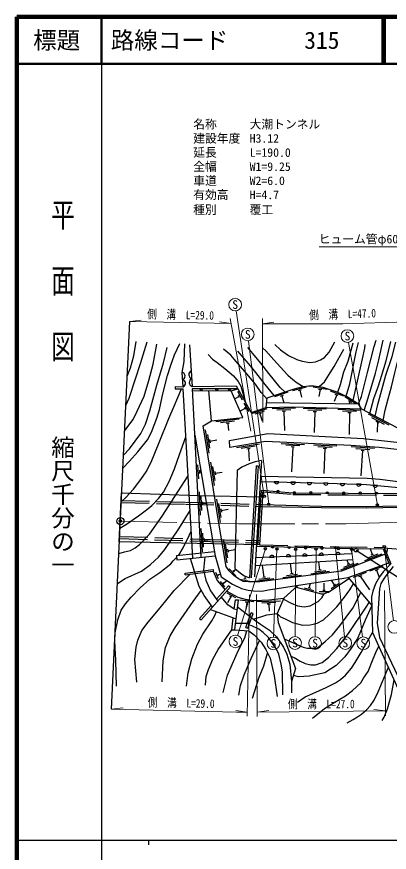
# Model space of a CAD drawing. Units: millimetres at full size, sheet at 1:1000; details may follow other scales. Extents: x 40000 to 680000, y 20000 to 380000.
# Drawn here: x 40000 to 119228, y 202409 to 380000 of the extents above; entities that cross this region are included whole.
import ezdxf
from ezdxf.enums import TextEntityAlignment as Align

# ---------------------------------------------------------------- set-up
doc = ezdxf.new("R2010")
doc.units = ezdxf.units.MM
doc.header["$LTSCALE"] = 1000
doc.header["$PDMODE"] = 32
doc.header["$PDSIZE"] = 500
doc.linetypes.add('CHAIN', pattern=[18.5, 12, -1.5, 3.5, -1.5])
doc.linetypes.add('DASHED', pattern=[7.5, 6, -1.5])
for name, color, linetype, lineweight in [('M-BGD', 7, 'Continuous', 25), ('M-BMK', 2, 'CHAIN', 13), ('M-BMK-OTRS', 5, 'Continuous', 25), ('M-BMK-SRVR', 3, 'Continuous', 25), ('M-STR-HTXT', 7, 'Continuous', 13), ('M-STR-STRC', 7, 'Continuous', 25), ('M-TTL', 2, 'Continuous', 140), ('M-TTL-BAND', 7, 'Continuous', 25), ('M-TTL-LINE', 7, 'Continuous', 50)]:
    doc.layers.add(name, color=color, linetype=linetype, lineweight=lineweight)
doc.layers.add('M-OTRS', color=6, linetype='Continuous')
doc.layers.add('M-TTL-TXT', color=7, linetype='Continuous')
doc.styles.add('@ＭＳ ゴシック', font='')
doc.styles.add('ＭＳ ゴシック', font='')
doc.styles.get('@ＭＳ ゴシック').set_extended_font_data('@MS Gothic')
doc.styles.get('ＭＳ ゴシック').set_extended_font_data('MS Gothic')

msp = doc.modelspace()

# ---------------------------------------------------------------- linework, layer by layer
at = {"layer": 'M-BGD'}
for p, q in [((73675, 301380), (73670, 300945)), ((73670, 300945), (75388, 300924)), ((73675, 301380), (75363, 301359)), ((77455, 264928), (75388, 300924)), ((79535, 300918), (78909, 300919)), ((81447, 294099), (80835, 300539)), ((82860, 300916), (82234, 300917)), ((85557, 300914), (84931, 300915)), ((88045, 298510), (87020, 300343)), ((97672, 300169), (94825, 299224)), ((101551, 301289), (98655, 300507)), ((100519, 300699), (99843, 300517)), ((100181, 300608), (100572, 299160)), ((106035, 300792), (103073, 301269)), ((104852, 300679), (104161, 300790)), ((104506, 300734), (104268, 299253)), ((109546, 299346), (106752, 300440)), ((87270, 299280), (86354, 298768)), ((87390, 299066), (87151, 299494)), ((96675, 299522), (96011, 299302)), ((96343, 299412), (96834, 297934)), ((108040, 299614), (107493, 298217)), ((108366, 299486), (107714, 299741)), ((112101, 297715), (109763, 299217)), ((88640, 296832), (87501, 296195)), ((89414, 296062), (88389, 297894)), ((88759, 296618), (88520, 297045)), ((93204, 296679), (89872, 295607)), ((93168, 297987), (112669, 297707)), ((99311, 296784), (94312, 296673)), ((105886, 296556), (100889, 296707)), ((111157, 297965), (110568, 298343)), ((110863, 298154), (110595, 297737)), ((113298, 296634), (112669, 297707)), ((113298, 296634), (132860, 286278)), ((92630, 296179), (90630, 295536)), ((91955, 295647), (91489, 295497)), ((91722, 295572), (92181, 294144)), ((98318, 296462), (95318, 296395)), ((97175, 296136), (96475, 296121)), ((96825, 296128), (96915, 292061)), ((104878, 296287), (101879, 296377)), ((103719, 296021), (103020, 296042)), ((103369, 296032), (103237, 291632)), ((113265, 296335), (108267, 296485)), ((112256, 296065), (109258, 296155)), ((111098, 295800), (110398, 295821)), ((110748, 295810), (110703, 291224)), ((119225, 293157), (114806, 295496)), ((87296, 294439), (82326, 293894)), ((86335, 294032), (83353, 293705)), ((85224, 293608), (84528, 293532)), ((84876, 293570), (85040, 292079)), ((118200, 293360), (115549, 294763)), ((117044, 293633), (116425, 293960)), ((116734, 293796), (116632, 291718)), ((80081, 292174), (80886, 287239)), ((80538, 291236), (81021, 288275)), ((81019, 290149), (81132, 289458)), ((81076, 289803), (82556, 290045)), ((91653, 289182), (86724, 288347)), ((90718, 288719), (87760, 288218)), ((89634, 288231), (88944, 288115)), ((89289, 288173), (89455, 285579)), ((101208, 289019), (96213, 289251)), ((100195, 288766), (97198, 288905)), ((99033, 288519), (98333, 288552)), ((98683, 288535), (98397, 283281)), ((108071, 288700), (103076, 288932)), ((107058, 288447), (104061, 288586)), ((105895, 288200), (105196, 288233)), ((105546, 288217), (105298, 282898)), ((116096, 288199), (111109, 288557)), ((115077, 287972), (112085, 288187)), ((113560, 287780), (113176, 282439)), ((113909, 287755), (113211, 287805)), ((78477, 284766), (78631, 281770)), ((81196, 285334), (82001, 280399)), ((81653, 284395), (82136, 281434)), ((90903, 284578), (89471, 260722)), ((91316, 284553), (89885, 260722)), ((92024, 285645), (90542, 260956)), ((90903, 284578), (91316, 284553)), ((78835, 283633), (78871, 282933)), ((78853, 283283), (79172, 283299)), ((82134, 283308), (82247, 282617)), ((82191, 282963), (83671, 283204)), ((95753, 281128), (94762, 281153)), ((99252, 281039), (98261, 281064)), ((102751, 280951), (101760, 280976)), ((106249, 280863), (105259, 280888)), ((109748, 280747), (108757, 280779)), ((113246, 280632), (112255, 280664)), ((61805, 268388), (62300, 278827)), ((78772, 279028), (79028, 274035)), ((91306, 267740), (92065, 279314)), ((92284, 277968), (92353, 278989)), ((95241, 279051), (95864, 278999)), ((116733, 280362), (115748, 280460)), ((79123, 278045), (79277, 275049)), ((82482, 277445), (83287, 272511)), ((92284, 277968), (91627, 267733)), ((98729, 278764), (99355, 278760)), ((102229, 278740), (102855, 278736)), ((105729, 278716), (106355, 278712)), ((109229, 278692), (109854, 278688)), ((112729, 278668), (113354, 278663)), ((116228, 278644), (116854, 278639)), ((79481, 276912), (79517, 276213)), ((79499, 276562), (80311, 276604)), ((82939, 276507), (83422, 273546)), ((83420, 275420), (83533, 274729)), ((83477, 275075), (84957, 275316)), ((79172, 271244), (79429, 266250)), ((79523, 270260), (79677, 267264)), ((91627, 267733), (61805, 268388)), ((79882, 269127), (79918, 268428)), ((79900, 268778), (81398, 268855)), ((83885, 268881), (84706, 263949)), ((84345, 267944), (84837, 264985)), ((84830, 266859), (84945, 266168)), ((84887, 266514), (86367, 266760)), ((94743, 267359), (94118, 267374)), ((98242, 267276), (97617, 267291)), ((101741, 267193), (101116, 267208)), ((105240, 267110), (104615, 267125)), ((108739, 267027), (108114, 267042)), ((111340, 265853), (111198, 267002)), ((115643, 265698), (115152, 266956)), ((73968, 265496), (82061, 266309)), ((73968, 265496), (74059, 264587)), ((74059, 264587), (82215, 265405)), ((111340, 265853), (90782, 264960)), ((93784, 265090), (94774, 265133)), ((97280, 265242), (98270, 265285)), ((100777, 265394), (101767, 265437)), ((104274, 265546), (105264, 265589)), ((107770, 265698), (108760, 265741)), ((113998, 264412), (117724, 265866)), ((114634, 264982), (116870, 265855)), ((115382, 265596), (115904, 265800)), ((111498, 264583), (90681, 263281)), ((92620, 260902), (92293, 263382)), ((98502, 261677), (98229, 263753)), ((104481, 262465), (104261, 264130)), ((108912, 262427), (112638, 263881)), ((109548, 262997), (111784, 263870)), ((110557, 263713), (110247, 264505)), ((110296, 263611), (110817, 263815)), ((117841, 263159), (115025, 262126)), ((75790, 261748), (81749, 262524)), ((75840, 261362), (75790, 261748)), ((75840, 261362), (81799, 262138)), ((81749, 262524), (81799, 262138)), ((82260, 261967), (82821, 260576)), ((82753, 261546), (82884, 261221)), ((82819, 261384), (83308, 261581)), ((85150, 262689), (86607, 261177)), ((85925, 262318), (86265, 261965)), ((86095, 262141), (86579, 262608)), ((88560, 260552), (88667, 261078)), ((96597, 260821), (100563, 261343)), ((97351, 261223), (99731, 261536)), ((98224, 261641), (98780, 261714)), ((102576, 261609), (106542, 262131)), ((103330, 262010), (105710, 262324)), ((104203, 262428), (104758, 262501)), ((114336, 261874), (111520, 260841)), ((113360, 261196), (112703, 260955)), ((113031, 261076), (115018, 258162)), ((116865, 262482), (116208, 262241)), ((116536, 262361), (117082, 260874)), ((83230, 259961), (84196, 258813)), ((83830, 259714), (84055, 259446)), ((83943, 259580), (84651, 260177)), ((87471, 260467), (89529, 260048)), ((88320, 260601), (88800, 260503)), ((90715, 260046), (94681, 260569)), ((91469, 260448), (93849, 260762)), ((92342, 260866), (92897, 260939)), ((102209, 258642), (102456, 259544)), ((105360, 258140), (105360, 259640)), ((106857, 258448), (108602, 259617)), ((107562, 259281), (106923, 260236)), ((107359, 259145), (107766, 259418)), ((110515, 260792), (115529, 254853)), ((79209, 251779), (85399, 258736)), ((82501, 256186), (85048, 259048)), ((85399, 258736), (85048, 259048)), ((101117, 258631), (103142, 258076)), ((101972, 258707), (102445, 258578)), ((104310, 257840), (106410, 257840)), ((105115, 258140), (105605, 258140)), ((86607, 256496), (84765, 257503)), ((85542, 256736), (84823, 255420)), ((85757, 256619), (85327, 256854)), ((86248, 254053), (86494, 256044)), ((86354, 249682), (87138, 256044)), ((86494, 256044), (87138, 256044)), ((90442, 255653), (87462, 255999)), ((96092, 255807), (91095, 255657)), ((78859, 252091), (81339, 254878)), ((81224, 254044), (86674, 251999)), ((89265, 255488), (88570, 255568)), ((88918, 255528), (88745, 254038)), ((95102, 255477), (92103, 255387)), ((93961, 255143), (93262, 255121)), ((93611, 255132), (93657, 253633)), ((85710, 249682), (86025, 252242)), ((88710, 250159), (89827, 253327)), ((89130, 250011), (90247, 253179)), ((90247, 253179), (89827, 253327)), ((78859, 252091), (79209, 251779)), ((85710, 249682), (86354, 249682)), ((88710, 250159), (89130, 250011)), ((98463, 238690), (98463, 236286))]:
    msp.add_line(p, q, dxfattribs=at)
for points in [[(63216, 297397), (63901, 298922), (65241, 303032), (66332, 306326), (67724, 310894)], [(63508, 303620), (64230, 305348), (64919, 307893), (65426, 310975)], [(94867, 310344), (96059, 309193), (97763, 308014), (99573, 307120), (100718, 306762), (102316, 306484), (103528, 306665), (104614, 307039), (105465, 307575), (106415, 308690), (107670, 310882)], [(112669, 297707), (113315, 299307), (114558, 304367), (116023, 309905), (116407, 311242)], [(113919, 296305), (114750, 298974), (116286, 304262), (117022, 307090), (117957, 311247)], [(115117, 295671), (115923, 298836), (116933, 301541), (117560, 303606), (118547, 306841), (119549, 310997)], [(116210, 295093), (116814, 297604), (117661, 300713), (118508, 303786), (119847, 307794), (120589, 310852)], [(62588, 284025), (63998, 285524), (65749, 287527), (67780, 290068), (68683, 291718), (69780, 294695), (70362, 296526), (70911, 299222), (71418, 301234), (72039, 303766), (72782, 305959), (73537, 308106), (74700, 310543)], [(62719, 286802), (63950, 288161), (66377, 291432), (67352, 293403), (68339, 296255), (69779, 301698), (71238, 306413), (72023, 309723)], [(62957, 291878), (63653, 292887), (64761, 294415), (65597, 296147), (67098, 299358), (68118, 302671), (69038, 306173), (69815, 310400)], [(75363, 301359), (75189, 304397), (75612, 306704), (75763, 310456)], [(76727, 310294), (77297, 301397), (86682, 301561), (89841, 295912), (93051, 296945)], [(93250, 298720), (91947, 300135), (90774, 301914), (88933, 304104), (86207, 307212), (85553, 308032), (83987, 309363)], [(97037, 300274), (95998, 301173), (93607, 304156), (91900, 306336), (90213, 308401), (89146, 309683)], [(92286, 309629), (92990, 308952), (94708, 307042), (96787, 304770), (97685, 303793), (98691, 302912), (99635, 302180), (100929, 301425)], [(104300, 301375), (105454, 302368), (107540, 305680), (109555, 309338)], [(108258, 300172), (108882, 301825), (109543, 304533), (110466, 306825), (111556, 310703)], [(110087, 299317), (110870, 301962), (112218, 308745), (112684, 310780)], [(111517, 298447), (113495, 307255), (114045, 309531), (114118, 310328)], [(117924, 294185), (118364, 296386), (118978, 298802), (119697, 301311), (120403, 304322), (121087, 307167), (122393, 310766)], [(80735, 308204), (81659, 307250), (82640, 306489), (84225, 305223), (85160, 304466), (86117, 303638), (87062, 302487), (87693, 301470), (88679, 297991)], [(86937, 308887), (89638, 305775), (90794, 304351), (92732, 301865), (94707, 299501)], [(62257, 276982), (63174, 277841), (64849, 279559), (66404, 281668), (67523, 283255), (68579, 285289), (70294, 289489), (72317, 294584), (73480, 297251), (75021, 300929)], [(87045, 300913), (77345, 300920), (79188, 265101)], [(77363, 300575), (85588, 300488), (87045, 300913)], [(118365, 265794), (109050, 262158), (91689, 259872), (89273, 259884), (88173, 259989), (87147, 260503), (86147, 261222), (85178, 262228), (84529, 263184), (83288, 270640), (79638, 293026), (81447, 294099), (88110, 294830), (85588, 300488)], [(93051, 296945), (93284, 299029), (98761, 300846), (100888, 301420), (102139, 301561), (103198, 301553), (105114, 301244), (108044, 300272), (110365, 299187), (112669, 297707)], [(92167, 275910), (104810, 275706), (114336, 275626), (124894, 275848), (139418, 276366), (146699, 276820), (153354, 277328), (158099, 277896), (171678, 279916), (180825, 281587), (185367, 282480), (194122, 284393), (203778, 286589), (210196, 288482), (219518, 291468), (228416, 294716), (238667, 298836), (238680, 298842)], [(92178, 276330), (104815, 276006), (114334, 275926), (124886, 276148), (139403, 276666), (146679, 277120), (153325, 277626), (158059, 278193), (171629, 280212), (180769, 281882), (185306, 282774), (194057, 284686), (203702, 286879), (210107, 288769), (219421, 291752), (228309, 294996), (238549, 299112), (238555, 299115)], [(93051, 296945), (98742, 297071), (113298, 296634)], [(85244, 289963), (93393, 291397), (113777, 290377), (120741, 289594), (123825, 289151), (128564, 288007), (132860, 286278)], [(61944, 271311), (63371, 272141), (65893, 273918), (67590, 275162), (68756, 276141), (70251, 277659), (71197, 278975), (72420, 281195), (73568, 283890), (74600, 286956), (75974, 290720)], [(77852, 291066), (82215, 265405), (83484, 260968), (85857, 259360), (87806, 258495), (89220, 258135), (90344, 257998), (92138, 257925), (93541, 258164), (110515, 260792), (119107, 263943)], [(132860, 286278), (132206, 284651), (127103, 286704), (122042, 287871), (117064, 288430), (111068, 288861), (92938, 289703), (85339, 288417), (85244, 289963)], [(92024, 285645), (90730, 285386), (89451, 284981), (87843, 284237), (86914, 283550), (86408, 262755), (87845, 261516), (88403, 261195), (89471, 260722)], [(61739, 265944), (62924, 266285), (64229, 266577), (65212, 267095), (66080, 267817), (68223, 270057), (70911, 273843), (74253, 279000), (76452, 282395)], [(91759, 281228), (106121, 280866), (114401, 280594), (121262, 279911), (126314, 279090)], [(91827, 282364), (114499, 281896), (117218, 281718), (122168, 281065), (126533, 280228), (126314, 279090)], [(62300, 278827), (78560, 278249), (92284, 277968)], [(137436, 279232), (127524, 278614), (121052, 278611), (110497, 278683), (98696, 278765), (92065, 279314)], [(61440, 259568), (63094, 260566), (66509, 262177), (68459, 263547), (70155, 265153), (71532, 266763), (74456, 271183), (76872, 275074)], [(74473, 265547), (75416, 267134), (76678, 269714), (77124, 270690)], [(90931, 267449), (108486, 267033), (111198, 267002)], [(111198, 267002), (117911, 266925), (119295, 263476)], [(118115, 267222), (118874, 267023), (118623, 265955)], [(118902, 267015), (122411, 266797), (126822, 266795), (131569, 266778)], [(61220, 237692), (61110, 243181), (60970, 245836), (60865, 247326), (60944, 249019), (61533, 251802), (62246, 253848), (63129, 255219), (64307, 256624), (66237, 258627), (68337, 260454), (70424, 261873), (72742, 263749), (73239, 264348), (74014, 265042)], [(81621, 254490), (79833, 256952), (78770, 258903), (76948, 264877)], [(80010, 265184), (79748, 262400), (80223, 260217), (81236, 257960), (82781, 255794)], [(119522, 263715), (117941, 262045), (117124, 260951), (116311, 259473), (115694, 257933), (115478, 256668), (115689, 249154), (123530, 231733)], [(120066, 263134), (118262, 260860), (117431, 259515), (117154, 258377), (116678, 251083), (117154, 248059), (124095, 233415)], [(65558, 238575), (65134, 243371), (65401, 246001), (65788, 247521), (66640, 249539), (67952, 251310), (70476, 254396), (73510, 258037), (76856, 261495)], [(81799, 262138), (82660, 260172), (84307, 258216)], [(95363, 253142), (96081, 252482), (97051, 252029), (98660, 251278), (100799, 250682), (102434, 250733), (103020, 250863), (103857, 251124), (105227, 251818), (106511, 252987), (108069, 254569), (109717, 256659), (110808, 258181), (111650, 259448)], [(99393, 258792), (104707, 257335), (105354, 257311), (105927, 257633), (106275, 257697), (110653, 260629)], [(70907, 238618), (71166, 243069), (71617, 245946), (72642, 248425), (73703, 250193), (77508, 255684), (79229, 258060)], [(84658, 257904), (87002, 256622), (88551, 256175), (90568, 255941), (93584, 256032), (96828, 256454)], [(99759, 259127), (96828, 256454), (95363, 253142), (95596, 251224), (99311, 241470), (98463, 238690)], [(96905, 247787), (100888, 245998), (101798, 245811), (102392, 245817), (103873, 245773), (105620, 247235), (107184, 248641), (108726, 250524), (110085, 252408), (111445, 254324), (113201, 257611)], [(86883, 253975), (86248, 254053), (84894, 255034), (83549, 256657)], [(96715, 256199), (98380, 255348), (99699, 254796), (101133, 254555), (102392, 254800), (104072, 255734), (104870, 256506), (105354, 257311)], [(86957, 254574), (90637, 251751), (91826, 250881), (93764, 249602), (95220, 248170), (96716, 246039), (97454, 244502), (98066, 242361), (98463, 238690)], [(98320, 244074), (98982, 243775), (100296, 243011), (101311, 242528), (102561, 242277), (103554, 242277), (104918, 242767), (106279, 243795), (108094, 245720), (110526, 248901), (114344, 254494), (114964, 255522)], [(115529, 254853), (114122, 251744), (112972, 248965), (112448, 247861), (111143, 245818), (109759, 243928), (107901, 242103), (105498, 240561), (102158, 239865), (99909, 239731), (98847, 239949)], [(76138, 237716), (76435, 240535), (77250, 243532), (78465, 246622), (79582, 248802), (81460, 251585), (82109, 252729), (82504, 253564)], [(90371, 251955), (93216, 252910), (95363, 253142)], [(89371, 250713), (89377, 251040), (86516, 251003)], [(96561, 235863), (96490, 240773), (96263, 242388), (95743, 244482), (95278, 245554), (93519, 248086), (92427, 249129), (91455, 249817), (89994, 250554), (89371, 250713)], [(80140, 237910), (80320, 239748), (80790, 241290), (81692, 243435), (82859, 245490), (85710, 249682)], [(83888, 236390), (84237, 237798), (84841, 240034), (86088, 242975), (87097, 245210), (88484, 248013), (88940, 249520)], [(86354, 249682), (89348, 249494), (90524, 248609), (91957, 247098), (92992, 245495), (93870, 243640), (94732, 239917), (95384, 235526)], [(99674, 234346), (101356, 235468), (102953, 236187), (105798, 237414), (107762, 238404), (108843, 239108), (109898, 240063), (111192, 241576), (111950, 242762), (113276, 244883), (115689, 249154)], [(87259, 235774), (87597, 237838), (88344, 240133), (89829, 243597), (91633, 247440)], [(102914, 230928), (105435, 232943), (107496, 234231), (109891, 235667), (111414, 236782), (113147, 238421), (113773, 239383), (114717, 240827), (115809, 243556), (116390, 244891), (117009, 246221)], [(90140, 235199), (91578, 239662), (92547, 242072), (93344, 244752)], [(110264, 229918), (111557, 230636), (112491, 231192), (113313, 231784), (114365, 232664), (115207, 233606), (116012, 234757), (116852, 236520), (119027, 241737)], [(117685, 230414), (118160, 231128), (118846, 232915), (119721, 235939), (120243, 239035)]]:
    msp.add_lwpolyline(points, dxfattribs=at)
at = {"layer": 'M-BGD', "linetype": 'DASHED'}
for points in [[(92353, 278989), (98683, 278465), (110495, 278383), (121051, 278311), (127534, 278314), (137455, 278932)], [(62222, 277181), (75908, 276840), (92178, 276330)], [(62202, 276761), (75896, 276420), (92152, 275911)], [(61839, 269095), (81185, 268467), (91657, 268210)], [(61860, 269544), (81198, 268916), (91686, 268659)], [(91627, 267733), (108491, 267333), (118115, 267222), (119522, 263715)]]:
    msp.add_lwpolyline(points, dxfattribs=at)
at = {"layer": 'M-BGD'}
for centre, radius, start, end in [((75009, 303625), 793, 289.63455, 76.93728), ((77532, 303964), 938, 118.78703, 248.54299), ((75097, 302106), 793, 289.63455, 76.93728), ((77640, 302269), 938, 118.78703, 248.54299), ((79222, 300973), 318, 189.85143, 350.06916), ((82547, 300971), 318, 189.85143, 350.06916), ((85244, 300969), 318, 189.85143, 350.06916), ((95260, 281238), 505, 189.72666, 347.38485), ((98759, 281150), 505, 189.72666, 347.38485), ((102258, 281061), 505, 189.72666, 347.38485), ((105757, 280973), 505, 189.72666, 347.38485), ((109256, 280861), 505, 189.28542, 346.94361), ((112754, 280746), 505, 189.28542, 346.94361), ((95548, 278971), 318, 5.15083, 165.36856), ((99041, 278708), 318, 9.49586, 169.71359), ((102541, 278683), 318, 9.49586, 169.71359), ((106041, 278659), 318, 9.49586, 169.71359), ((109541, 278635), 318, 9.49586, 169.71359), ((113041, 278611), 318, 9.49747, 169.7152), ((116250, 280508), 505, 185.49035, 343.14854), ((116541, 278587), 318, 9.49747, 169.7152), ((94432, 267421), 318, 188.53288, 348.75061), ((97931, 267338), 318, 188.53288, 348.75061), ((101430, 267255), 318, 188.53288, 348.75061), ((104929, 267172), 318, 188.53288, 348.75061), ((108428, 267089), 318, 188.53288, 348.75061), ((94283, 265014), 505, 13.659, 171.31719), ((97780, 265166), 505, 13.659, 171.31719), ((101276, 265318), 505, 13.659, 171.31719), ((104773, 265470), 505, 13.659, 171.31719), ((108270, 265622), 505, 13.659, 171.31719)]:
    msp.add_arc(centre, radius, start, end, dxfattribs=at)
at = {"layer": 'M-BMK'}
msp.add_lwpolyline([(62060, 272787), (87146, 272222), (109989, 272237), (139949, 273157), (147148, 273582), (161881, 275267), (183333, 278718), (203804, 283372), (223792, 289682), (236259, 294529), (256998, 303963)], dxfattribs=at)
at = {"layer": 'M-BMK-OTRS'}
msp.add_line((60183, 232819), (64055, 315252), dxfattribs=at)
at = {"layer": 'M-BMK-SRVR'}
msp.add_circle((62060, 272787), 750, dxfattribs=at)
at = {"layer": 'M-OTRS'}
msp.add_point((62060, 272787), dxfattribs=at)
at = {"layer": 'M-STR-HTXT'}
for p, q in [((92631, 278089), (86658, 317481)), ((64055, 315252), (66493, 315539)), ((64055, 315252), (85575, 314768)), ((85575, 314768), (83152, 315165)), ((89798, 291939), (85377, 315837)), ((92369, 293730), (92254, 315842)), ((92260, 314726), (94690, 315069)), ((93596, 276384), (89307, 311137)), ((116717, 276202), (110569, 310790)), ((92872, 266906), (86935, 248506)), ((95336, 266888), (94637, 248152)), ((99346, 266815), (99202, 248243)), ((103648, 266861), (103466, 248210)), ((107801, 267166), (109720, 248220)), ((111220, 266820), (113531, 248188)), ((118138, 267341), (120113, 251636)), ((118242, 258059), (118396, 231378)), ((89492, 257152), (89006, 231306)), ((91167, 231271), (91011, 257183)), ((60183, 232819), (62622, 233106)), ((118389, 232476), (115949, 232743)), ((89023, 232224), (86592, 232564)), ((91161, 232225), (93592, 232568)), ((91161, 232225), (118389, 232476))]:
    msp.add_line(p, q, dxfattribs=at)
for points in [[(142665, 282192), (140459, 331081), (104346, 331081)], [(92260, 314726), (109323, 314737), (136674, 315577)], [(60183, 232819), (86709, 232222), (89023, 232224)]]:
    msp.add_lwpolyline(points, dxfattribs=at)
for centre in [(86455, 318815), (89142, 312477), (110333, 312119), (120282, 250296), (86521, 247221), (94587, 246803), (99192, 246893), (103453, 246860), (109856, 246877), (113698, 246849)]:
    msp.add_circle(centre, 1350, dxfattribs=at)
at = {"layer": 'M-STR-STRC'}
msp.add_line((112160, 266637), (156971, 237522), dxfattribs=at)
for centre, radius in [((92631, 278089), 250), ((93596, 276384), 250), ((116717, 276202), 250), ((92872, 266906), 250), ((95336, 266888), 250), ((99346, 266815), 250), ((103648, 266861), 250), ((107801, 267166), 250), ((111220, 266820), 250), ((112160, 266637), 400), ((118138, 267341), 250)]:
    msp.add_circle(centre, radius, dxfattribs=at)
at = {"layer": 'M-TTL'}
for p, q in [((40000, 380000), (40000, 20000)), ((680000, 380000), (40000, 380000))]:
    msp.add_line(p, q, dxfattribs=at)
at = {"layer": 'M-TTL-BAND'}
for p, q in [((58000, 370000), (58000, 20000)), ((40000, 205000), (579000, 205000)), ((68000, 205000), (68000, 204000))]:
    msp.add_line(p, q, dxfattribs=at)
at = {"layer": 'M-TTL-LINE'}
for p, q in [((58000, 380000), (58000, 370000)), ((117750, 380000), (117750, 370000)), ((118250, 380000), (118250, 370000)), ((40000, 370000), (680000, 370000))]:
    msp.add_line(p, q, dxfattribs=at)

# ---------------------------------------------------------------- texts
at = {"layer": 'M-STR-HTXT', "style": 'ＭＳ ゴシック'}
for s, p in [('名称', (77541, 355674)), ('大潮トンネル', (89541, 355674)), ('建設年度', (77541, 352674)), ('H3.12', (89541, 352674)), ('延長', (77541, 349674)), ('L=190.0', (89541, 349674)), ('全幅', (77541, 346674)), ('W1=9.25', (89541, 346674)), ('車道', (77541, 343674)), ('W2=6.0', (89541, 343674)), ('有効高', (77541, 340674)), ('H=4.7', (89541, 340674)), ('種別', (77527, 337502)), ('覆工', (89527, 337502))]:
    msp.add_text(s, height=1833, dxfattribs=at).set_placement(p, align=Align.BOTTOM_LEFT)
msp.add_text('ヒューム管φ600 L=26.0', height=1833, dxfattribs=at).set_placement((131097, 331273), align=Align.BOTTOM_RIGHT)
for p in [(86455, 318815), (89142, 312477), (110333, 312119), (86521, 247221), (94587, 246803), (99192, 246893), (103453, 246860), (109856, 246877), (113698, 246849)]:
    msp.add_text('S', height=1833, dxfattribs=at).set_placement(p, align=Align.MIDDLE_CENTER)
at = {"layer": 'M-STR-HTXT', "style": 'ＭＳ ゴシック', "width": 0.8}
for s, rotation, p in [('側\u3000溝\u3000L=29.0', 358.712, (74819, 315198)), ('側\u3000溝\u3000L=47.0', 1.759, (109336, 315334)), ('側\u3000溝\u3000L=29.0', 358.712, (74939, 232674)), ('側\u3000溝\u3000L=27.0', 0.154, (104772, 232455))]:
    msp.add_text(s, height=1833, rotation=rotation, dxfattribs=at).set_placement(p, align=Align.BOTTOM_CENTER)
at = {"layer": 'M-TTL-BAND', "style": '@ＭＳ ゴシック', "width": 1.4}
msp.add_text('平  面  図', height=3666, rotation=270, dxfattribs=at).set_placement((49777, 306475), align=Align.MIDDLE_RIGHT)
at = {"layer": 'M-TTL-BAND', "style": '@ＭＳ ゴシック'}
msp.add_text('縮尺千分の一', height=3666, rotation=270, dxfattribs=at).set_placement((49777, 261030), align=Align.MIDDLE_RIGHT)
at = {"layer": 'M-TTL-TXT', "style": 'ＭＳ ゴシック'}
msp.add_text('標題', height=3666, dxfattribs=at).set_placement((48500, 375000), align=Align.MIDDLE_CENTER)
for s, p in [('路線コード', (60000, 375000)), ('315', (101142, 375000))]:
    msp.add_text(s, height=3666, dxfattribs=at).set_placement(p, align=Align.MIDDLE_LEFT)

doc.saveas('drawing.dxf')
